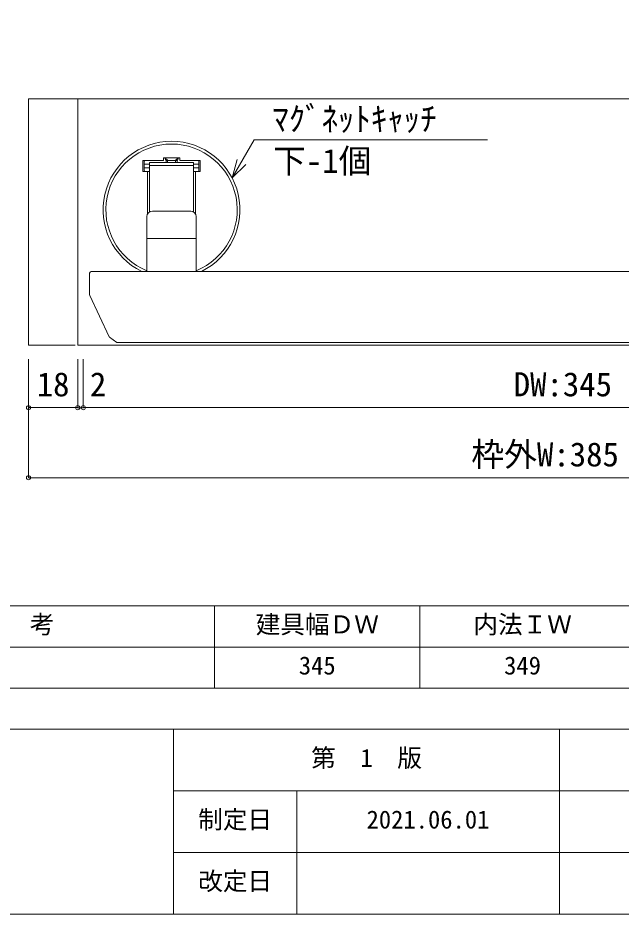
# Model space of a CAD drawing. Units: millimetres on the paper, enlarged 10 times, with parts at other scales. Extents: x -2058 to 1892, y -400 to 2383.
# Drawn here: x -1448 to -713, y -400 to 691 of the extents above; entities that cross this region are included whole.
import ezdxf
from ezdxf.enums import TextEntityAlignment as Align

# ---------------------------------------------------------------- set-up
doc = ezdxf.new("R2010")
doc.units = ezdxf.units.MM
doc.header["$LTSCALE"] = 10
doc.header["$PDMODE"] = 32
doc.header["$PDSIZE"] = 5
doc.layers.add('0-0_0', color=7, linetype='Continuous', lineweight=18)
doc.layers.add('2-0_NOTE$005', color=7, linetype='Continuous', lineweight=18)
doc.styles.add('ＭＳ ゴシック', font='')
doc.styles.get('ＭＳ ゴシック').set_extended_font_data('MS Gothic')

msp = doc.modelspace()

# ---------------------------------------------------------------- linework, layer by layer
at = {"layer": '0-0_0'}
for p, q in [((-2007.96, -24.69), (292.04, -24.69)), ((-1207.96, -24.69), (-1207.96, -124.69)), ((-957.96, -24.69), (-957.96, -124.69)), ((-2007.96, -74.69), (292.04, -74.69)), ((-2007.96, -124.69), (292.04, -124.69)), ((-2057.96, -174.69), (1892.04, -174.69)), ((-1257.96, -174.69), (-1257.96, -399.69)), ((-787.96, -174.69), (-787.96, -399.69)), ((1892.04, -249.69), (-1257.96, -249.69)), ((-1107.96, -249.69), (-1107.96, -399.69)), ((-17.96, -324.69), (-1257.96, -324.69)), ((1892.04, -399.69), (-2057.96, -399.69))]:
    msp.add_line(p, q, dxfattribs=at)
msp.add_lwpolyline([(-2007.96, 2332.81), (-2007.96, -124.69), (292.04, -124.69)], dxfattribs=at)
at = {"layer": '2-0_NOTE$005'}
for p, q in [((-1434.63, 592.59), (-1374.63, 592.59)), ((-1434.63, 292.59), (-1434.63, 592.59)), ((-262.96, 592.59), (-1434.63, 592.59)), ((-1434.63, 292.59), (-1434.63, 592.59)), ((-1295.45, 517.59), (-1295.45, 504.26)), ((-1293.79, 505.26), (-1293.79, 516.59)), ((-1293.79, 513.15), (-1287.12, 513.15)), ((-1287.12, 514.93), (-1287.12, 455.03)), ((-1287.12, 514.93), (-1233.79, 514.93)), ((-1267.12, 516.93), (-1268.79, 520.93)), ((-1264.79, 517.59), (-1268.79, 520.93)), ((-1267.12, 516.93), (-1267.12, 515.93)), ((-1266.45, 517.59), (-1254.45, 517.59)), ((-1265.45, 516.93), (-1265.45, 515.59)), ((-1256.12, 517.59), (-1252.12, 520.93)), ((-1255.45, 516.93), (-1255.45, 515.59)), ((-1252.12, 520.93), (-1253.79, 516.93)), ((-1253.79, 516.93), (-1253.79, 515.93)), ((-1225.45, 517.59), (-1250.45, 517.59)), ((-1233.79, 514.93), (-1233.79, 455.03)), ((-1227.12, 513.15), (-1233.79, 513.15)), ((-1227.12, 505.26), (-1227.12, 516.59)), ((-1225.45, 517.59), (-1225.45, 504.26)), ((-1295.45, 504.26), (-1287.12, 504.26)), ((-1293.79, 508.71), (-1287.12, 508.71)), ((-1289.62, 504.26), (-1289.62, 452.49)), ((-1233.79, 511.59), (-1287.12, 511.59)), ((-1227.12, 508.71), (-1233.79, 508.71)), ((-1225.45, 504.26), (-1233.79, 504.26)), ((-1231.29, 504.26), (-1231.29, 452.49)), ((-1290.45, 449.26), (-1290.45, 382.59)), ((-1283.79, 455.93), (-1237.12, 455.93)), ((-1230.45, 449.26), (-1230.45, 382.59)), ((-1230.45, 422.59), (-1290.45, 422.59)), ((-1357.12, 382.59), (-519.63, 382.59)), ((-1230.45, 382.59), (-1290.45, 382.59)), ((-1360.45, 379.26), (-1360.45, 355.92)), ((-1336.32, 302.84), (-1359.89, 353.39)), ((-1326.94, 296.11), (-1335.99, 302.44)), ((-1326.94, 295.93), (-519.63, 295.93)), ((-1377.96, 292.59), (-1434.63, 292.59))]:
    msp.add_line(p, q, dxfattribs=at)
at = {"layer": '2-0_NOTE$005', "color": 4}
for p, q in [((-1186.67, 496.34), (-1180.64, 518.88)), ((-1186.67, 496.34), (-1170.17, 512.84)), ((-1434.63, 275.93), (-1434.63, 131.39)), ((-1367.96, 275.93), (-1367.96, 216.71)), ((-1374.63, 216.69), (-1367.96, 216.69)), ((-217.96, 216.71), (-1367.96, 216.71)), ((-151.29, 131.39), (-1434.63, 131.39))]:
    msp.add_line(p, q, dxfattribs=at)
at = {"layer": '2-0_NOTE$005'}
for points in [[(-1374.63, 592.59), (-1374.63, 292.59), (-207.96, 292.59)], [(-1250.45, 517.59), (-1250.45, 520.93), (-1270.45, 520.93), (-1270.45, 517.59), (-1295.45, 517.59)]]:
    msp.add_lwpolyline(points, dxfattribs=at)
at = {"layer": '2-0_NOTE$005', "color": 4}
for points in [[(-1186.67, 496.34), (-1159.8, 542.89), (-875.79, 542.89)], [(-1374.63, 275.93), (-1374.63, 216.71), (-1434.63, 216.71)]]:
    msp.add_lwpolyline(points, dxfattribs=at)
at = {"layer": '2-0_NOTE$005'}
for centre, radius, start, end in [((-1260.45, 457.59), 83.33, 295.84193, 244.15807), ((-1260.45, 457.59), 80, 292.02431, 247.97569), ((-1292.79, 516.59), 1, 90, 180), ((-1266.45, 516.93), 0.667, 90, 180), ((-1266.12, 515.93), 1, 180, 270), ((-1264.79, 516.93), 0.667, 90, 180), ((-1264.79, 515.59), 0.667, 180, 270), ((-1256.12, 516.93), 0.667, 0, 90), ((-1256.12, 515.59), 0.667, 270, 0), ((-1254.79, 515.93), 1, 270, 0), ((-1254.45, 516.93), 0.667, 0, 90), ((-1228.12, 516.59), 1, 0, 90), ((-1292.79, 505.26), 1, 180, 270), ((-1228.12, 505.26), 1, 270, 0), ((-1283.79, 449.26), 6.67, 90, 180), ((-1237.12, 449.26), 6.67, 0, 90), ((-1357.12, 379.26), 3.33, 90, 180), ((-1354.45, 355.92), 6, 180, 205)]:
    msp.add_arc(centre, radius, start, end, dxfattribs=at)
at = {"layer": '2-0_NOTE$005', "color": 4}
for p in [(-1434.63, 216.71), (-1374.63, 216.71), (-1374.63, 216.69), (-1367.96, 216.71), (-1367.96, 216.69), (-1434.63, 131.39)]:
    msp.add_point(p, dxfattribs=at)

# ---------------------------------------------------------------- texts
at = {"layer": '0-0_0', "style": 'ＭＳ ゴシック'}
for s, p in [('備\u3000\u3000\u3000\u3000\u3000考', (-1612.96, -64.69)), ('建具幅ＤＷ', (-1157.96, -64.69)), ('内法ＩＷ', (-892.96, -64.69)), ('345', (-1105.46, -114.69)), ('349', (-855.46, -114.69)), ('第\u30001\u3000版', (-1090.46, -227.19)), ('制定日', (-1227.96, -302.19)), ('2021.06.01', (-1022.96, -302.19)), ('改定日', (-1227.96, -377.19))]:
    msp.add_text(s, height=21.99, dxfattribs=at).set_placement(p, align=Align.BOTTOM_LEFT)
at = {"layer": '2-0_NOTE$005', "style": 'ＭＳ ゴシック'}
for s, p in [('ﾏｸﾞﾈｯﾄｷｬｯﾁ', (-1137.76, 544.74)), ('下-1個', (-1136.83, 493.65)), ('18', (-1424.63, 221.71)), ('2', (-1359.87, 221.69)), ('DW:345', (-843.75, 221.71)), ('枠外W:385', (-895.46, 136.39))]:
    msp.add_text(s, height=29.33, dxfattribs=at).set_placement(p, align=Align.BOTTOM_LEFT)

doc.saveas('drawing.dxf')
